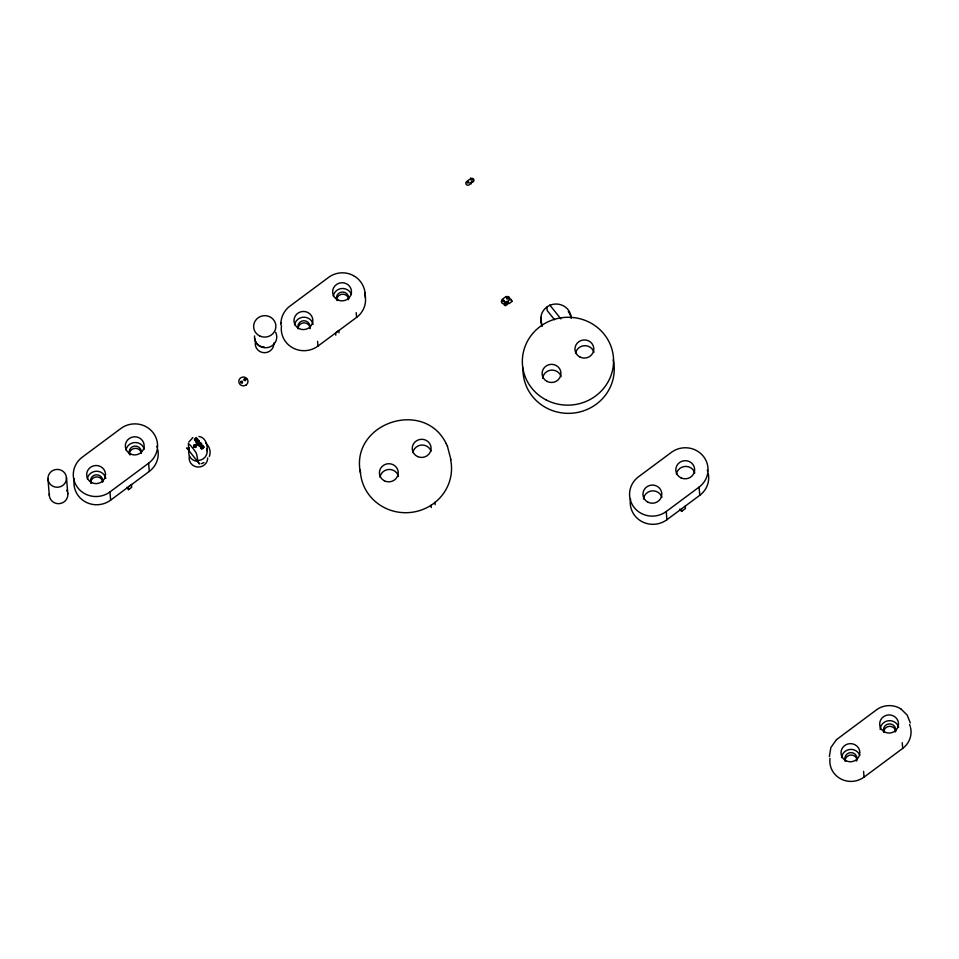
<?xml version="1.0" encoding="UTF-8"?>
<svg xmlns="http://www.w3.org/2000/svg" width="959" height="959" viewBox="0 0 959 959"><rect width="100%" height="100%" fill="white"/><g stroke="black" fill="none" stroke-linecap="round" stroke-linejoin="round"><path stroke-width="1.44" d="M196.175 441.308C195.912 445.971 201.414 440.241 201.522 444.508M196.199 442.039C195.528 439.51 199.748 439.282 199.4 441.847M199.364 441.404C195.336 451.557 207.012 440.217 198.333 444.413M201.486 444.065L200.899 445.791L198.921 445.755M353.427 275.617C345.755 271.325 335.674 272.032 328.673 277.331L290.026 306.041C284.092 310.344 280.519 317.705 280.903 325.041M194.401 439.761L195.792 439.15L196.343 437.556L196.403 439.821L196.727 437.963M280.891 323.507L280.915 322.895M507.143 298.225L506.496 297.734L507.347 296.978L508.33 298.093L506.879 298.74L507.791 298.201M836.44 739.689L830.854 747.541L829.391 756.519M196.787 441.643C200.323 439.246 197.11 444.904 196.847 441.032C200.215 438.719 198.297 445.791 196.223 441.871M338.983 332.785L338.791 330.459L335.602 332.833L335.794 335.147M505.884 302.349C509.457 300.527 503.859 301.713 506.52 303.056C508.522 299.927 508.642 305.909 506.208 304.506M194.078 444.988L193.874 447.218L194.078 444.988L194.533 445.995L196.907 443.705L194.497 445.503M546.906 307.204L547.169 310.488L554.566 319.755M201.546 448.98C198.729 447.469 201.917 443.466 203.464 446.391C204.195 452.013 197.53 445.791 202.577 445.887M188.791 449.795L186.753 447.841L199.52 463.988C196.199 460.128 198.321 454.518 194.725 450.778A8.331 1.223 53.4 0 0 192.987 448.428A29.441 4.327 53.4 0 0 191.848 447.014A8.056 1.187 53.4 0 0 190.158 445.048L188.324 443.621L188.863 449.507A9.254 8.871 -10.5 0 1 189.438 447.925M199.364 441.679L198.153 442.974L196.727 442.015M504.506 301.594L503.535 299.855L502.768 301.27L504.422 301.126L503.343 300.467L502.696 301.594M198.849 444.425C199.508 440.912 202.649 445.947 199.184 444.952C198.585 441.667 203.176 445.755 199.388 445.503M508.366 298.728L507.515 297.554L506.556 298.705M504.17 301.57L503.547 300.79L503.043 301.606M209.326 456.46C211.256 451.797 209.542 446.067 205.526 443.082M508.03 298.717L507.035 298.093M188.743 442.207L192.855 437.544M195.792 439.15L196.307 437.628M196.271 441.476L197.71 440.409L199.34 441.572M507.874 303.044L506.688 303.643L507.419 303.547M194.941 439.69C197.194 439.318 194.15 438.946 195.121 440.217M507.371 303.368L506.903 301.869L508.869 300.443A2.278 2.194 -4.7 0 0 509.385 297.482A2.278 2.194 -4.7 0 0 506.364 296.799M506.052 302.121L506.855 301.869M242.351 383.097C243.706 382.293 238.815 382.413 242.219 381.634C243.754 381.238 239.199 380.363 241.153 383.132M446.259 443.705C424.082 398.105 349.879 423.195 360.464 472.895M836.608 739.545L876.49 709.84C883.443 704.553 893.644 704.182 900.945 708.977M473.063 181.347L469.251 184.787A2.11 2.038 -4.7 0 1 467.704 185.207A2.122 2.038 -4.7 0 1 465.846 182.917A2.11 2.038 -4.7 0 1 466.673 181.563L469.562 179.393M109.961 491.931L148.609 463.221A22.812 21.961 -4.7 0 0 152.865 432.389A22.812 21.961 -4.7 0 0 120.882 428.481L82.234 457.203A22.812 21.961 -4.7 0 0 77.991 488.035A22.812 21.961 -4.7 0 0 109.961 491.931L110.645 500.142A22.812 21.961 -4.7 0 1 84.836 501.569A22.812 21.961 -4.7 0 1 74.346 478.877M110.645 500.142L149.28 471.42A22.812 21.961 -4.7 0 0 157.779 449.567M281.478 325.964A22.812 21.961 -4.7 0 0 292.663 347.805A22.812 21.961 -4.7 0 0 317.956 346.091L356.604 317.381A22.812 21.961 -4.7 0 0 364.923 294.773M128.518 489.665L131.707 487.292L131.479 484.499L128.29 486.872L128.518 489.665L126.684 487.364M197.398 439.078L195.324 440.78L194.701 440.025M195.228 446.426L195.684 447.445L195.228 446.426L197.65 444.628L196.907 443.705M195.276 446.918L197.65 444.628M201.606 448.297C205.765 447.589 200.791 444.149 201.054 447.11C202.241 449.699 199.868 445.695 202.457 446.367M508.33 302.277L507.862 302.744L508.33 302.277L509.265 303.535L511.89 301.462L510.931 299.304M511.89 301.462L511.459 299.951M666.241 511.519L699.087 487.112A22.812 21.961 -4.7 0 0 703.343 456.28A22.812 21.961 -4.7 0 0 671.36 452.372L638.514 476.791A22.812 21.961 -4.7 0 0 634.259 507.611A22.812 21.961 -4.7 0 0 666.241 511.519L666.913 519.718A22.812 21.961 -4.7 0 1 641.271 521.24A22.812 21.961 -4.7 0 1 630.554 498.836M666.913 519.718L699.758 495.312A22.812 21.961 -4.7 0 0 708.257 473.458M679.763 509.097L681.609 511.411L685.469 508.546L685.265 506.076M830.003 758.329A21.302 20.499 -4.7 0 0 848.307 781.249L848.679 781.297A21.302 20.499 -4.7 0 0 864.047 777.114L902.695 748.392A21.302 20.499 -4.7 0 0 910.906 734.414L910.954 734.055A21.302 20.499 -4.7 0 0 910.547 727.653M195.36 440.121L195.996 439.654M196.343 440.025L197.686 439.054L196.367 439.39M201.522 448.632L203.883 447.014M201.57 447.901L203.176 446.786M471.325 178.662C469.107 180.436 474.07 180.795 472.379 178.794M203.296 462.873L203.967 462.526M467.512 181.515C465.127 183.109 470.234 183.816 468.471 181.635M202.601 463.185L201.15 463.665M504.925 304.171C501.989 302.876 507.731 301.809 505.429 304.195C502.144 304.483 506.855 307.288 505.92 304.471M197.314 460.476L197.434 460.488A9.278 9.003 -4.5 0 0 199.184 460.392A9.278 8.931 -4.7 0 0 206.665 448.62M193.838 446.726L195.648 446.942M198.933 436.489C205.562 437.34 207.887 445.072 207.132 450.814M353.655 275.736C360.093 279.249 364.552 286.106 365.091 293.418M195.768 438.766L194.557 438.886L194.701 440.013M901.136 709.097L907.214 715.15L910.295 722.966M275.641 332.282A11.136 10.717 -4.7 0 1 257.156 344.041L255.633 341.812A11.136 10.717 -4.7 0 1 254.567 335.914M470.773 182.546L471.349 183.541M549.795 305.022L560.871 318.891M510.943 299.412L511.459 300.059M507.335 301.989L507.862 302.744M203.236 446.379L203.907 447.23M196.955 444.197L197.686 445.132M447.362 446.019L450.958 459.733M446.163 443.526L447.457 446.211M902.227 742.65L902.695 748.392M863.579 771.372L864.047 777.114M699.087 487.112L699.758 495.312M681.405 508.953L681.609 511.411M506.064 296.499L502.192 299.364M471.061 183.756L470.473 182.642M470.473 178.098L470.521 178.674A2.134 2.05 -4.7 0 1 471.36 178.302M434.93 502.324L435.122 504.674M431.071 505.189L431.262 507.539M365.055 293.034L365.439 297.793M356.209 312.622L356.604 317.381M317.561 341.332L317.956 346.091M246.319 385.027L245.924 385.314M148.609 463.221L149.28 471.42M66.471 477.594A9.278 8.931 -4.7 0 1 53.224 486.417A9.278 8.931 -4.7 0 1 51.978 470.989A9.278 8.931 -4.7 0 1 66.471 477.594L67.825 493.993M47.974 479.08L49.329 495.491M471.408 181.683A1.522 1.462 -4.7 0 1 471.313 182.21M471.025 182.69A1.522 1.462 -4.7 0 1 470.366 183.121M470.821 182.701A1.546 1.486 -4.7 0 1 470.378 182.929M542.422 325.317A15.212 14.649 -4.7 0 1 552.324 304.483A15.212 14.649 -4.7 0 1 571.216 318.22A15.212 14.649 -4.7 0 0 571.037 317.417M542.183 326.42A15.212 14.649 -4.7 0 1 541.356 317.405M568.255 311.639A15.212 14.649 -4.7 0 1 568.807 312.382M569.31 313.161A15.212 14.649 -4.7 0 1 569.766 313.965M570.173 314.792A15.212 14.649 -4.7 0 1 570.809 316.53M472.319 178.302A2.134 2.05 -4.7 0 1 473.111 181.922M841.534 757.586A9.434 9.075 -4.7 0 1 859.803 755.368M845.478 761.098A6.09 5.862 -4.7 0 1 850.945 752.587A6.09 5.862 -4.7 0 1 856.315 761.11M845.035 761.086A6.09 5.862 -4.7 0 1 850.585 755.069A6.09 5.862 -4.7 0 1 857.13 759.996M909.576 724.584A21.302 20.499 -4.7 0 1 910.283 726.61M880.134 729.439A9.434 9.075 -4.7 0 1 898.631 727.198M883.958 732.053A6.09 5.862 -4.7 0 1 889.221 723.877A6.09 5.862 -4.7 0 1 895.382 731.369M895.262 731.717A6.09 5.862 -4.7 0 1 895.119 732.053M883.683 732.376A6.09 5.862 -4.7 0 1 889.233 726.359A6.09 5.862 -4.7 0 1 895.778 731.273M67.657 492.89A9.278 8.931 -4.7 0 1 59.002 503.667A9.278 8.931 -4.7 0 1 49.353 493.801M66.639 490.277A9.278 8.931 -4.7 0 1 67.154 491.284M125.929 450.083A9.434 9.075 -4.7 0 1 144.318 449.16M87.269 478.889A9.434 9.075 -4.7 0 1 105.79 478.337M156.797 446.259A22.812 21.961 -4.7 0 1 157.192 447.35M129.549 454.003A6.09 5.862 -4.7 0 1 134.799 446.079A6.09 5.862 -4.7 0 1 141.201 453.104M130.052 454.998A6.09 5.862 -4.7 0 1 129.861 454.674M129.345 453.979A6.09 5.862 -4.7 0 1 141.417 453.044M90.697 482.964A6.09 5.862 -4.7 0 1 96.236 476.947A6.09 5.862 -4.7 0 1 102.793 481.85M91.009 482.976A6.09 5.862 -4.7 0 1 96.056 474.813A6.09 5.862 -4.7 0 1 102.529 481.909M676.407 473.962A9.434 9.075 -4.7 0 1 694.796 473.051M643.465 499.04A9.434 9.075 -4.7 0 1 661.914 497.361M707.274 470.15A22.812 21.961 -4.7 0 1 707.658 471.241M613.221 359.841A45.636 43.934 -4.7 0 1 572.631 413.161A45.636 43.934 -4.7 0 1 523.039 368.016M575.568 353.236A9.434 9.075 -4.7 0 1 593.957 352.313M542.626 378.302A9.434 9.075 -4.7 0 1 561.075 376.623M198.081 461.303A9.278 8.931 -4.7 0 1 197.506 461.303L196.919 461.267A9.278 8.931 -4.7 0 1 188.815 450.886L188.935 450.334A9.278 8.931 -4.7 0 1 189.283 449.256M207.707 457.934A9.278 8.931 -4.7 0 1 197.398 467.009A9.278 8.931 -4.7 0 1 189.403 456.076M450.502 459.205A45.636 43.934 -4.7 0 1 411.339 512.37A45.636 43.934 -4.7 0 1 360.308 470.138M412.849 452.588A9.434 9.075 -4.7 0 1 431.059 451.126M379.98 477.091A9.434 9.075 -4.7 0 1 398.5 476.539M247.014 378.745A4.567 4.387 -4.7 0 1 246.727 384.415A4.567 4.387 -4.7 0 1 240.889 385.122A4.567 4.387 -4.7 0 1 239.223 379.692M239.486 379.201A4.567 4.387 -4.7 0 1 241.093 377.654M241.608 377.402A4.567 4.387 -4.7 0 1 245.228 377.402M245.983 377.798A4.567 4.387 -4.7 0 1 246.643 378.326M504.806 303.452A2.278 2.194 -4.7 0 1 502.025 300.023M273.806 343.034A9.278 8.931 -4.7 0 1 263.821 352.684A9.278 8.931 -4.7 0 1 255.538 341.728M264.216 346.966A9.278 8.931 -4.7 0 1 261.903 346.726M261.339 346.583A9.278 8.931 -4.7 0 1 257.024 343.861M255.741 342.003A9.278 8.931 -4.7 0 1 254.806 338.215M333.252 296.031A9.434 9.075 -4.7 0 1 351.462 294.569M294.581 324.849A9.434 9.075 -4.7 0 1 313.102 324.286M348.656 298.633A6.09 5.862 -4.7 0 0 336.669 299.568A6.09 5.862 -4.7 0 1 342.687 292.015A6.09 5.862 -4.7 0 1 348.309 299.771M298.009 328.553A6.09 5.862 -4.7 0 1 304.123 322.871A6.09 5.862 -4.7 0 1 310.165 328.541M337.172 300.635A6.09 5.862 -4.7 0 1 337.005 300.299M298.177 328.589A6.09 5.862 -4.7 0 1 303.943 320.738A6.09 5.862 -4.7 0 1 309.625 328.577M244.077 379.932C245.96 382.965 246.787 376.815 244.317 378.745C244.329 382.293 246.931 377.414 244.077 379.932M845.934 760.703A9.434 9.075 -4.7 0 0 859.863 752.419A9.434 9.075 -4.7 0 0 845.526 744.975A9.434 9.075 -4.7 0 0 845.934 760.703M884.57 731.981A9.434 9.075 -4.7 0 0 898.511 723.697A9.434 9.075 -4.7 0 0 884.174 716.265A9.434 9.075 -4.7 0 0 884.57 731.981M130.676 454.063A9.434 9.075 -4.7 0 0 144.15 445.096A9.434 9.075 -4.7 0 0 129.417 438.395A9.434 9.075 -4.7 0 0 130.676 454.063M91.596 482.569A9.434 9.075 -4.7 0 0 105.526 474.285A9.434 9.075 -4.7 0 0 91.189 466.853A9.434 9.075 -4.7 0 0 91.596 482.569M681.154 477.954A9.434 9.075 -4.7 0 0 694.628 468.987A9.434 9.075 -4.7 0 0 679.895 462.286A9.434 9.075 -4.7 0 0 681.154 477.954M647.864 502.156A9.434 9.075 -4.7 0 0 661.806 493.873A9.434 9.075 -4.7 0 0 647.457 486.429A9.434 9.075 -4.7 0 0 647.864 502.156M580.315 357.228A9.434 9.075 -4.7 0 0 593.789 348.249A9.434 9.075 -4.7 0 0 579.056 341.548A9.434 9.075 -4.7 0 0 580.315 357.228M547.026 381.418A9.434 9.075 -4.7 0 0 560.955 373.135A9.434 9.075 -4.7 0 0 546.618 365.691A9.434 9.075 -4.7 0 0 547.026 381.418M546.139 399.927A45.636 43.934 -4.7 0 0 613.568 359.841A45.636 43.934 -4.7 0 0 544.173 323.854A45.636 43.934 -4.7 0 0 546.139 399.927M417.597 456.58A9.434 9.075 -4.7 0 0 431.071 447.613A9.434 9.075 -4.7 0 0 416.338 440.9A9.434 9.075 -4.7 0 0 417.597 456.58M384.307 480.771A9.434 9.075 -4.7 0 0 398.237 472.487A9.434 9.075 -4.7 0 0 383.9 465.055A9.434 9.075 -4.7 0 0 384.307 480.771M259.949 336.082A11.136 10.717 -4.7 0 0 275.856 325.485A11.136 10.717 -4.7 0 0 258.462 317.573A11.136 10.717 -4.7 0 0 259.949 336.082M337.988 300.023A9.434 9.075 -4.7 0 0 351.462 291.045A9.434 9.075 -4.7 0 0 336.729 284.344A9.434 9.075 -4.7 0 0 337.988 300.023M298.908 328.529A9.434 9.075 -4.7 0 0 312.838 320.246A9.434 9.075 -4.7 0 0 298.501 312.802A9.434 9.075 -4.7 0 0 298.908 328.529"/></g></svg>
